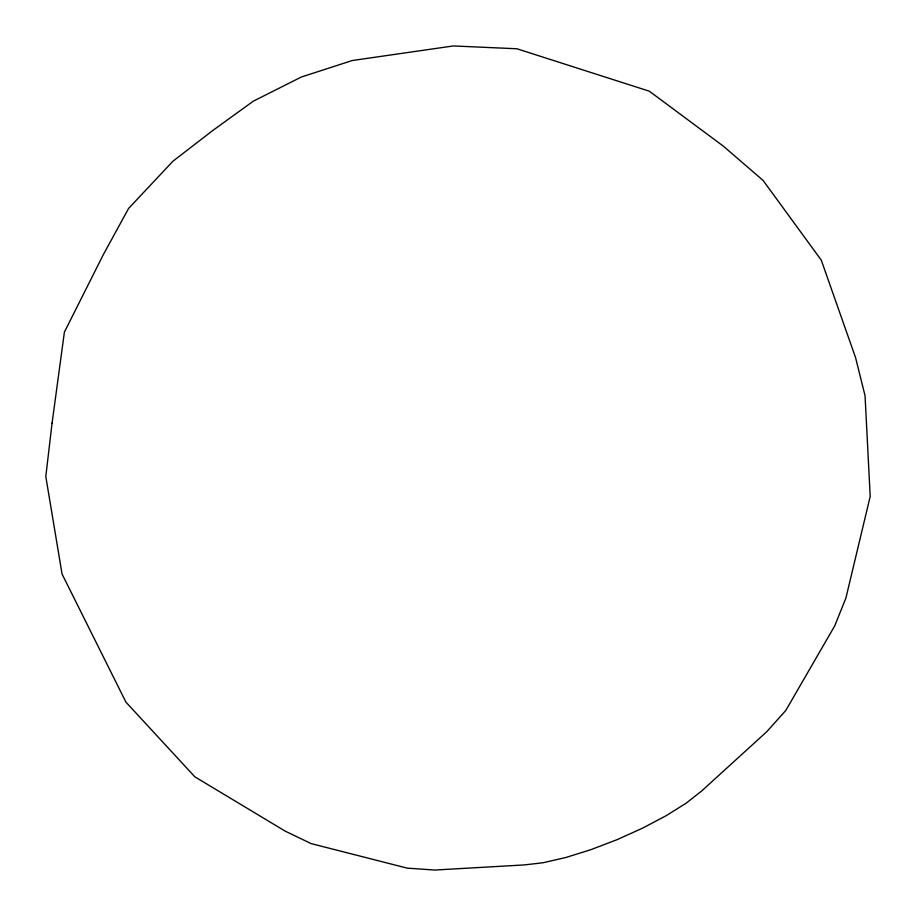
<?xml version="1.0" encoding="UTF-8"?>
<svg xmlns="http://www.w3.org/2000/svg" width="916" height="916" viewBox="0 0 916 916"><rect width="100%" height="100%" fill="white"/><g stroke="black" fill="none" stroke-linecap="round" stroke-linejoin="round"><path stroke-width="1.37" d="M52.063 423.192L45.8 476.538L62.07 574.057L125.927 702.125L194.822 776.802L285.231 831.155L311.096 843.59L407.128 868.116L434.608 870.051L524.376 864.922L543.085 862.746L565.745 857.525L590.935 849.659L617.098 839.651L642.711 828.087L666.253 815.652L686.29 803.069L701.519 791.115L766.715 731.758L785.791 710.472L834.774 625.788L845.903 598.056L870.2 496.426L865.059 395.781L855.578 357.641L821.274 260.155L763.108 180.452L723.491 146.262L649.33 91.199L516.91 48.766L453.317 45.949L352.248 60.525L301.307 77.036L253.297 101.184L212.306 130.851L172.964 161.193L128.572 208.47L103.107 255.049L64.395 332.119L52.063 423.192"/></g></svg>
